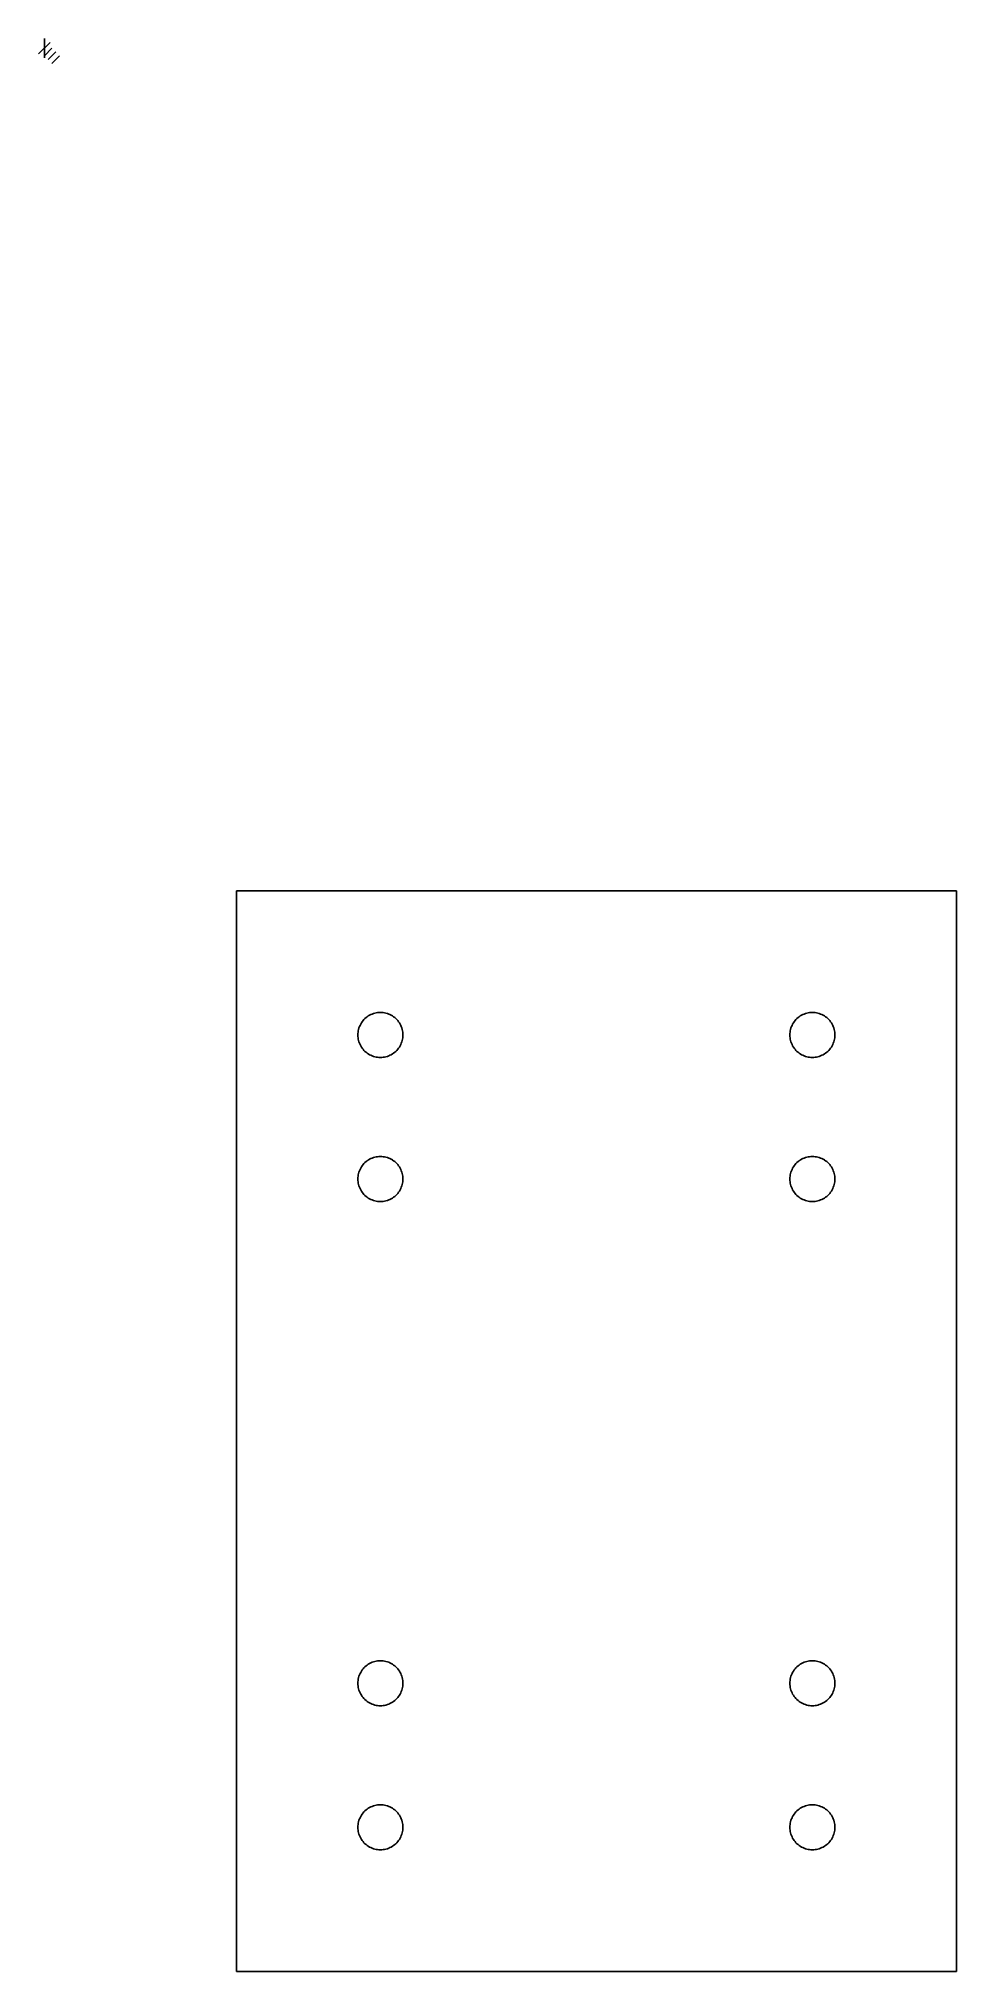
# Model space of a CAD drawing. Extents: x -1 to 135, y 32 to 318.
import ezdxf

# ---------------------------------------------------------------- set-up
doc = ezdxf.new("R2010")
doc.units = 0

msp = doc.modelspace()

# ---------------------------------------------------------------- linework, layer by layer
for p, q in [((28.4521, 32.0089), (28.4521, 192.009)), ((28.4521, 192.009), (135.119, 192.009)), ((135.119, 32.0089), (135.119, 192.009)), ((46.6862, 171.903), (46.615266, 171.705975)), ((46.7694, 172.095), (46.686235, 171.902818)), ((46.8644, 172.281), (46.769334, 172.094417)), ((46.971, 172.462), (46.864402, 172.281756)), ((47.0887, 172.635), (46.970999, 172.461806)), ((47.2171, 172.8), (47.088754, 172.634539)), ((47.3556, 172.957), (47.217116, 172.799921)), ((47.5036, 173.105), (47.355529, 172.956929)), ((47.6607, 173.244), (47.503624, 173.105519)), ((47.8262, 173.372), (47.660736, 173.243654)), ((47.9994, 173.49), (47.826206, 173.372296)), ((48.1796, 173.596), (47.999356, 173.489405)), ((48.3662, 173.692), (48.17962, 173.596931)), ((48.5584, 173.775), (48.366218, 173.691835)), ((48.7554, 173.846), (48.558372, 173.775066)), ((48.9565, 173.904), (48.755411, 173.84558)), ((49.1609, 173.95), (48.956537, 173.904319)), ((49.3677, 173.983), (49.160874, 173.950243)), ((49.5762, 174.002), (49.367725, 173.982301)), ((49.7855, 174.009), (49.576199, 174.002424)), ((49.9948, 174.002), (49.785499, 174.008576)), ((50.2032, 173.983), (49.994723, 174.002699)), ((50.4101, 173.95), (50.203274, 173.982757)), ((50.6144, 173.904), (50.41004, 173.94968)), ((50.8155, 173.846), (50.614408, 173.90442)), ((51.0125, 173.775), (50.815475, 173.845934)), ((51.2047, 173.692), (51.012518, 173.775165)), ((51.3913, 173.596), (51.204717, 173.691069)), ((51.5715, 173.49), (51.391256, 173.596595)), ((51.7447, 173.372), (51.571506, 173.489704)), ((51.9102, 173.244), (51.744739, 173.372346)), ((52.0673, 173.105), (51.910224, 173.243481)), ((52.2154, 172.957), (52.067327, 173.105071)), ((52.3538, 172.8), (52.215319, 172.957079)), ((52.4822, 172.635), (52.353854, 172.800461)), ((52.5999, 172.462), (52.482196, 172.635194)), ((52.7065, 172.281), (52.599905, 172.461244)), ((52.8015, 172.095), (52.706431, 172.281583)), ((52.8847, 171.903), (52.801538, 172.095182)), ((52.9556, 171.706), (52.884666, 171.903025)), ((110.686, 171.903), (110.615069, 171.705975)), ((110.769, 172.095), (110.685835, 171.902818)), ((110.864, 172.281), (110.768931, 172.094417)), ((110.971, 172.462), (110.864405, 172.281756)), ((111.089, 172.635), (110.971296, 172.461806)), ((111.217, 172.8), (111.088654, 172.634539)), ((111.356, 172.957), (111.217519, 172.799921)), ((111.504, 173.105), (111.355929, 172.956929)), ((111.661, 173.244), (111.503921, 173.105519)), ((111.826, 173.372), (111.660539, 173.243654)), ((111.999, 173.49), (111.825806, 173.372296)), ((112.18, 173.596), (111.999756, 173.489405)), ((112.366, 173.692), (112.179417, 173.596931)), ((112.558, 173.775), (112.365818, 173.691835)), ((112.755, 173.846), (112.557975, 173.775066)), ((112.956, 173.904), (112.754911, 173.84558)), ((113.161, 173.95), (112.956637, 173.904319)), ((113.368, 173.983), (113.161174, 173.950243)), ((113.576, 174.002), (113.367523, 173.982301)), ((113.785, 174.009), (113.575699, 174.002424)), ((113.995, 174.002), (113.785699, 174.008576)), ((114.203, 173.983), (113.994525, 174.002699)), ((114.41, 173.95), (114.203174, 173.982757)), ((114.614, 173.904), (114.409637, 173.94968)), ((114.815, 173.846), (114.613911, 173.90442)), ((115.012, 173.775), (114.814975, 173.845934)), ((115.205, 173.692), (115.012815, 173.775165)), ((115.391, 173.596), (115.20442, 173.691069)), ((115.571, 173.49), (115.390756, 173.596595)), ((115.745, 173.372), (115.571806, 173.489704)), ((115.91, 173.244), (115.744536, 173.372346)), ((116.067, 173.105), (115.909924, 173.243481)), ((116.215, 172.957), (116.066929, 173.105071)), ((116.354, 172.8), (116.215516, 172.957079)), ((116.482, 172.635), (116.353654, 172.800461)), ((116.6, 172.462), (116.482299, 172.635194)), ((116.706, 172.281), (116.599402, 172.461244)), ((116.801, 172.095), (116.705934, 172.281583)), ((116.885, 171.903), (116.801835, 172.095182)), ((116.956, 171.706), (116.885066, 171.903025)), ((46.4521, 170.675), (46.458676, 170.465699)), ((46.4587, 170.885), (46.452124, 170.675699)), ((46.4587, 170.466), (46.478399, 170.257525)), ((46.4784, 171.093), (46.458701, 170.884523)), ((46.4784, 170.258), (46.511158, 170.051174)), ((46.5112, 171.3), (46.478442, 171.093174)), ((46.5112, 170.051), (46.556881, 169.846637)), ((46.5569, 171.504), (46.511219, 171.299637)), ((46.6153, 171.706), (46.556877, 171.504911)), ((46.5569, 169.847), (46.615323, 169.645911)), ((46.6153, 169.645), (46.686234, 169.447975)), ((46.6862, 169.448), (46.769365, 169.255815)), ((46.7694, 169.256), (46.864466, 169.06942)), ((46.8644, 169.07), (46.970998, 168.889756)), ((46.971, 168.889), (47.088701, 168.715806)), ((52.4822, 168.716), (52.599904, 168.889194)), ((52.5999, 168.889), (52.706495, 169.069244)), ((52.7065, 169.07), (52.801569, 169.25658)), ((52.8015, 169.256), (52.884662, 169.448185)), ((52.8847, 169.448), (52.955634, 169.645025)), ((52.9556, 169.645), (53.014023, 169.846089)), ((53.0141, 171.504), (52.955677, 171.705089)), ((53.0597, 171.3), (53.014019, 171.504363)), ((53.0141, 169.847), (53.059781, 170.051363)), ((53.0597, 170.051), (53.092458, 170.257826)), ((53.0925, 171.093), (53.059742, 171.299826)), ((53.0925, 170.258), (53.112199, 170.466475)), ((53.1122, 170.885), (53.092501, 171.093477)), ((53.1122, 170.466), (53.118776, 170.675301)), ((53.1188, 170.675), (53.112224, 170.884301)), ((110.452, 170.675), (110.458576, 170.465699)), ((110.459, 170.885), (110.452424, 170.675699)), ((110.478, 171.093), (110.458301, 170.884523)), ((110.459, 170.466), (110.478699, 170.257525)), ((110.478, 170.258), (110.510757, 170.051174)), ((110.511, 171.3), (110.478242, 171.093174)), ((110.511, 170.051), (110.55668, 169.846637)), ((110.557, 171.504), (110.511319, 171.299637)), ((110.615, 171.706), (110.556577, 171.504911)), ((110.557, 169.847), (110.615423, 169.645911)), ((110.615, 169.645), (110.685931, 169.447975)), ((110.686, 169.448), (110.769165, 169.255815)), ((110.769, 169.256), (110.864069, 169.06942)), ((110.864, 169.07), (110.970595, 168.889756)), ((110.971, 168.889), (111.088704, 168.715806)), ((116.482, 168.716), (116.599701, 168.889194)), ((116.6, 168.889), (116.706598, 169.069244)), ((116.706, 169.07), (116.801067, 169.25658)), ((116.801, 169.256), (116.884165, 169.448185)), ((116.885, 169.448), (116.955934, 169.645025)), ((117.014, 171.504), (116.95558, 171.705089)), ((116.956, 169.645), (117.01442, 169.846089)), ((117.014, 169.847), (117.05968, 170.051363)), ((117.06, 171.3), (117.014319, 171.504363)), ((117.092, 171.093), (117.05924, 171.299826)), ((117.06, 170.051), (117.09276, 170.257826)), ((117.092, 170.258), (117.111699, 170.466475)), ((117.112, 170.885), (117.092301, 171.093477)), ((117.112, 170.466), (117.118576, 170.675301)), ((117.119, 170.675), (117.112424, 170.884301)), ((47.0887, 168.716), (47.217046, 168.550536)), ((47.2171, 168.551), (47.355584, 168.393924)), ((47.3556, 168.394), (47.503671, 168.245929)), ((47.5036, 168.246), (47.660676, 168.107516)), ((47.6607, 168.107), (47.826164, 167.978657)), ((47.8262, 167.979), (47.999394, 167.861296)), ((47.9994, 167.861), (48.179644, 167.754405)), ((48.1796, 167.754), (48.36618, 167.658931)), ((48.3662, 167.659), (48.558382, 167.575835)), ((48.5584, 167.576), (48.755428, 167.505066)), ((48.7554, 167.505), (48.956489, 167.44658)), ((48.9565, 167.447), (49.160863, 167.401319)), ((49.1609, 167.401), (49.367726, 167.36824)), ((49.3677, 167.368), (49.576175, 167.348301)), ((49.5762, 167.349), (49.785501, 167.342424)), ((49.7855, 167.342), (49.994801, 167.348576)), ((49.9948, 167.349), (50.203277, 167.368699)), ((50.2032, 167.368), (50.410026, 167.40076)), ((50.4101, 167.401), (50.61446, 167.446681)), ((50.6144, 167.447), (50.815492, 167.50542)), ((50.8155, 167.505), (51.012525, 167.575934)), ((51.0125, 167.576), (51.204682, 167.659165)), ((51.2047, 167.659), (51.391283, 167.754069)), ((51.3913, 167.754), (51.571544, 167.860595)), ((51.5715, 167.861), (51.744694, 167.978704)), ((51.7447, 167.979), (51.910161, 168.107343)), ((51.9102, 168.107), (52.067276, 168.245484)), ((52.0673, 168.246), (52.215373, 168.394071)), ((52.2154, 168.394), (52.353881, 168.551076)), ((52.3538, 168.551), (52.482146, 168.716464)), ((111.089, 168.716), (111.217346, 168.550536)), ((111.217, 168.551), (111.355481, 168.393924)), ((111.356, 168.394), (111.504071, 168.245929)), ((111.504, 168.246), (111.661079, 168.107516)), ((111.661, 168.107), (111.826461, 167.978657)), ((111.826, 167.979), (111.999194, 167.861296)), ((111.999, 167.861), (112.179244, 167.754405)), ((112.18, 167.754), (112.366583, 167.658931)), ((112.366, 167.659), (112.558182, 167.575835)), ((112.558, 167.576), (112.755025, 167.505066)), ((112.755, 167.505), (112.956089, 167.44658)), ((112.956, 167.447), (113.160363, 167.401319)), ((113.161, 167.401), (113.367826, 167.36824)), ((113.368, 167.368), (113.576477, 167.348301)), ((113.576, 167.349), (113.785301, 167.342424)), ((113.785, 167.342), (113.994301, 167.348576)), ((113.995, 167.349), (114.203475, 167.368699)), ((114.203, 167.368), (114.409826, 167.40076)), ((114.41, 167.401), (114.614363, 167.446681)), ((114.614, 167.447), (114.815089, 167.50542)), ((114.815, 167.505), (115.012025, 167.575934)), ((115.012, 167.576), (115.204185, 167.659165)), ((115.205, 167.659), (115.39158, 167.754069)), ((115.391, 167.754), (115.571244, 167.860595)), ((115.571, 167.861), (115.744194, 167.978704)), ((115.745, 167.979), (115.910464, 168.107343)), ((115.91, 168.107), (116.067076, 168.245484)), ((116.067, 168.246), (116.215071, 168.394071)), ((116.215, 168.394), (116.353484, 168.551076)), ((116.354, 168.551), (116.482346, 168.716464)), ((47.5036, 151.772), (47.355529, 151.623927)), ((47.6607, 151.911), (47.503624, 151.772519)), ((47.8262, 152.039), (47.660736, 151.910654)), ((47.9994, 152.157), (47.826206, 152.039296)), ((48.1796, 152.263), (47.999356, 152.156405)), ((48.3662, 152.358), (48.17962, 152.262931)), ((48.5584, 152.441), (48.366218, 152.357838)), ((48.7554, 152.512), (48.558372, 152.441066)), ((48.9565, 152.571), (48.755411, 152.512577)), ((49.1609, 152.616), (48.956537, 152.57032)), ((49.3677, 152.649), (49.160874, 152.616242)), ((49.5762, 152.669), (49.367725, 152.649301)), ((49.7855, 152.675), (49.576199, 152.668424)), ((49.9948, 152.669), (49.785499, 152.675576)), ((50.2032, 152.649), (49.994723, 152.668699)), ((50.4101, 152.616), (50.203274, 152.648758)), ((50.6144, 152.571), (50.41004, 152.616681)), ((50.8155, 152.512), (50.614408, 152.570423)), ((51.0125, 152.441), (50.815475, 152.511934)), ((51.2047, 152.358), (51.012518, 152.441162)), ((51.3913, 152.263), (51.204717, 152.358069)), ((51.5715, 152.157), (51.391256, 152.263595)), ((51.7447, 152.039), (51.571506, 152.156704)), ((51.9102, 151.911), (51.744739, 152.039346)), ((52.0673, 151.772), (51.910224, 151.910481)), ((52.2154, 151.624), (52.067327, 151.772073)), ((111.504, 151.772), (111.355929, 151.623927)), ((111.661, 151.911), (111.503921, 151.772519)), ((111.826, 152.039), (111.660539, 151.910654)), ((111.999, 152.157), (111.825806, 152.039296)), ((112.18, 152.263), (111.999756, 152.156405)), ((112.366, 152.358), (112.179417, 152.262931)), ((112.558, 152.441), (112.365818, 152.357838)), ((112.755, 152.512), (112.557975, 152.441066)), ((112.956, 152.571), (112.754911, 152.512577)), ((113.161, 152.616), (112.956637, 152.57032)), ((113.368, 152.649), (113.161174, 152.616242)), ((113.576, 152.669), (113.367523, 152.649301)), ((113.785, 152.675), (113.575699, 152.668424)), ((113.995, 152.669), (113.785699, 152.675576)), ((114.203, 152.649), (113.994525, 152.668699)), ((114.41, 152.616), (114.203174, 152.648758)), ((114.614, 152.571), (114.409637, 152.616681)), ((114.815, 152.512), (114.613911, 152.570423)), ((115.012, 152.441), (114.814975, 152.511934)), ((115.205, 152.358), (115.012815, 152.441162)), ((115.391, 152.263), (115.20442, 152.358069)), ((115.571, 152.157), (115.390756, 152.263595)), ((115.745, 152.039), (115.571806, 152.156704)), ((115.91, 151.911), (115.744536, 152.039346)), ((116.067, 151.772), (115.91, 151.911)), ((116.215, 151.624), (116.066929, 151.772073)), ((46.4521, 149.342), (46.458676, 149.132699)), ((46.4587, 149.551), (46.452124, 149.341699)), ((46.4587, 149.133), (46.478399, 148.924525)), ((46.4784, 149.76), (46.458701, 149.551523)), ((46.4784, 148.924), (46.511158, 148.717174)), ((46.5112, 149.967), (46.478442, 149.760174)), ((46.5569, 150.171), (46.511219, 149.966637)), ((46.6153, 150.372), (46.556877, 150.170911)), ((46.6862, 150.569), (46.615266, 150.371975)), ((46.7694, 150.761), (46.686235, 150.568818)), ((46.8644, 150.948), (46.769334, 150.761417)), ((46.971, 151.128), (46.864402, 150.947756)), ((47.0887, 151.301), (46.970999, 151.127806)), ((47.2171, 151.467), (47.088754, 151.301539)), ((47.3556, 151.624), (47.217116, 151.466924)), ((52.3538, 151.467), (52.215319, 151.624076)), ((52.4822, 151.301), (52.353854, 151.466461)), ((52.5999, 151.128), (52.482196, 151.301194)), ((52.7065, 150.948), (52.599905, 151.128244)), ((52.8015, 150.761), (52.706431, 150.947583)), ((52.8847, 150.569), (52.801538, 150.761182)), ((52.9556, 150.372), (52.884666, 150.569025)), ((53.0141, 150.171), (52.955677, 150.372089)), ((53.0597, 149.967), (53.014019, 150.171363)), ((53.0597, 148.718), (53.092458, 148.924826)), ((53.0925, 149.76), (53.059742, 149.966826)), ((53.0925, 148.924), (53.112199, 149.132475)), ((53.1122, 149.551), (53.092501, 149.759477)), ((53.1122, 149.133), (53.118776, 149.342301)), ((53.1188, 149.342), (53.112224, 149.551301)), ((110.452, 149.342), (110.458576, 149.132699)), ((110.459, 149.551), (110.452424, 149.341699)), ((110.478, 149.76), (110.458301, 149.551523)), ((110.459, 149.133), (110.478699, 148.924525)), ((110.478, 148.924), (110.510757, 148.717174)), ((110.511, 149.967), (110.478242, 149.760174)), ((110.557, 150.171), (110.511319, 149.966637)), ((110.615, 150.372), (110.556577, 150.170911)), ((110.686, 150.569), (110.615069, 150.371975)), ((110.769, 150.761), (110.685835, 150.568818)), ((110.864, 150.948), (110.768931, 150.761417)), ((110.971, 151.128), (110.864405, 150.947756)), ((111.089, 151.301), (110.971296, 151.127806)), ((111.217, 151.467), (111.088654, 151.301539)), ((111.356, 151.624), (111.217519, 151.466924)), ((116.354, 151.467), (116.215516, 151.624076)), ((116.482, 151.301), (116.353654, 151.466461)), ((116.6, 151.128), (116.482299, 151.301194)), ((116.706, 150.948), (116.599402, 151.128244)), ((116.801, 150.761), (116.705934, 150.947583)), ((116.885, 150.569), (116.801835, 150.761182)), ((116.956, 150.372), (116.885066, 150.569025)), ((117.014, 150.171), (116.95558, 150.372089)), ((117.06, 149.967), (117.014319, 150.171363)), ((117.092, 149.76), (117.05924, 149.966826)), ((117.06, 148.718), (117.09276, 148.924826)), ((117.092, 148.924), (117.111699, 149.132475)), ((117.112, 149.551), (117.092301, 149.759477)), ((117.112, 149.133), (117.118576, 149.342301)), ((117.119, 149.342), (117.112424, 149.551301)), ((46.5112, 148.718), (46.556881, 148.513637)), ((46.5569, 148.513), (46.615323, 148.311911)), ((46.6153, 148.312), (46.686234, 148.114975)), ((46.6862, 148.115), (46.769365, 147.922815)), ((46.7694, 147.923), (46.864466, 147.73642)), ((46.8644, 147.736), (46.970998, 147.555756)), ((46.971, 147.556), (47.088701, 147.382806)), ((47.0887, 147.383), (47.217046, 147.217536)), ((47.2171, 147.217), (47.355584, 147.059924)), ((47.3556, 147.06), (47.503671, 146.911929)), ((47.5036, 146.912), (47.660676, 146.773516)), ((47.6607, 146.774), (47.826164, 146.645654)), ((47.8262, 146.645), (47.999394, 146.527299)), ((47.9994, 146.528), (48.179644, 146.421402)), ((48.1796, 146.421), (48.36618, 146.325933)), ((48.3662, 146.326), (48.558382, 146.242835)), ((48.5584, 146.243), (48.755428, 146.172066)), ((48.7554, 146.172), (48.956489, 146.113577)), ((48.9565, 146.114), (49.160863, 146.068322)), ((49.1609, 146.068), (49.367726, 146.03524)), ((49.3677, 146.035), (49.576175, 146.015301)), ((49.5762, 146.015), (49.785501, 146.008424)), ((49.7855, 146.009), (49.994801, 146.015576)), ((49.9948, 146.015), (50.203277, 146.034699)), ((50.2032, 146.035), (50.410026, 146.06776)), ((50.4101, 146.068), (50.61446, 146.113678)), ((50.6144, 146.114), (50.815492, 146.172423)), ((50.8155, 146.172), (51.012525, 146.242934)), ((51.0125, 146.243), (51.204682, 146.326165)), ((51.2047, 146.326), (51.391283, 146.421066)), ((51.3913, 146.421), (51.571544, 146.527598)), ((51.5715, 146.528), (51.744694, 146.645701)), ((51.7447, 146.645), (51.910161, 146.773346)), ((51.9102, 146.774), (52.067276, 146.912484)), ((52.0673, 146.912), (52.215373, 147.060071)), ((52.2154, 147.06), (52.353881, 147.217076)), ((52.3538, 147.217), (52.482146, 147.382464)), ((52.4822, 147.383), (52.599904, 147.556194)), ((52.5999, 147.556), (52.706495, 147.736244)), ((52.7065, 147.736), (52.801569, 147.92258)), ((52.8015, 147.923), (52.884662, 148.115185)), ((52.8847, 148.115), (52.955634, 148.312025)), ((52.9556, 148.312), (53.014023, 148.513089)), ((53.0141, 148.513), (53.059781, 148.717363)), ((110.511, 148.718), (110.55668, 148.513637)), ((110.557, 148.513), (110.615423, 148.311911)), ((110.615, 148.312), (110.685931, 148.114975)), ((110.686, 148.115), (110.769165, 147.922815)), ((110.769, 147.923), (110.864069, 147.73642)), ((110.864, 147.736), (110.970595, 147.555756)), ((110.971, 147.556), (111.088704, 147.382806)), ((111.089, 147.383), (111.217346, 147.217536)), ((111.217, 147.217), (111.355481, 147.059924)), ((111.356, 147.06), (111.504071, 146.911929)), ((111.504, 146.912), (111.661079, 146.773516)), ((111.661, 146.774), (111.826461, 146.645654)), ((111.826, 146.645), (111.999194, 146.527299)), ((111.999, 146.528), (112.179244, 146.421402)), ((112.18, 146.421), (112.366583, 146.325933)), ((112.366, 146.326), (112.558182, 146.242835)), ((112.558, 146.243), (112.755025, 146.172066)), ((112.755, 146.172), (112.956089, 146.113577)), ((112.956, 146.114), (113.160363, 146.068322)), ((113.161, 146.068), (113.367826, 146.03524)), ((113.368, 146.035), (113.576477, 146.015301)), ((113.576, 146.015), (113.785301, 146.008424)), ((113.785, 146.009), (113.994301, 146.015576)), ((113.995, 146.015), (114.203475, 146.034699)), ((114.203, 146.035), (114.409826, 146.06776)), ((114.41, 146.068), (114.614363, 146.113678)), ((114.614, 146.114), (114.815089, 146.172423)), ((114.815, 146.172), (115.012025, 146.242934)), ((115.012, 146.243), (115.204185, 146.326165)), ((115.205, 146.326), (115.39158, 146.421066)), ((115.391, 146.421), (115.571244, 146.527598)), ((115.571, 146.528), (115.744194, 146.645701)), ((115.745, 146.645), (115.910464, 146.773346)), ((115.91, 146.774), (116.067076, 146.912484)), ((116.067, 146.912), (116.215071, 147.060071)), ((116.215, 147.06), (116.353484, 147.217076)), ((116.354, 147.217), (116.482346, 147.382464)), ((116.482, 147.383), (116.599701, 147.556194)), ((116.6, 147.556), (116.706598, 147.736244)), ((116.706, 147.736), (116.801067, 147.92258)), ((116.801, 147.923), (116.884165, 148.115185)), ((116.885, 148.115), (116.955934, 148.312025)), ((116.956, 148.312), (117.01442, 148.513089)), ((117.014, 148.513), (117.05968, 148.717363)), ((47.8262, 77.3723), (47.660736, 77.243954)), ((47.9994, 77.49), (47.826206, 77.372296)), ((48.1796, 77.5966), (47.999356, 77.490005)), ((48.3662, 77.6916), (48.17962, 77.596531)), ((48.5584, 77.7748), (48.366218, 77.691635)), ((48.7554, 77.8457), (48.558372, 77.774769)), ((48.9565, 77.9042), (48.755411, 77.845777)), ((49.1609, 77.9498), (48.956537, 77.904119)), ((49.3677, 77.9826), (49.160874, 77.949843)), ((49.5762, 78.0023), (49.367725, 77.982601)), ((49.7855, 78.0089), (49.576199, 78.002324)), ((49.9948, 78.0023), (49.785499, 78.008876)), ((50.2032, 77.9826), (49.994723, 78.002299)), ((50.4101, 77.9498), (50.203274, 77.982557)), ((50.6144, 77.9042), (50.41004, 77.949881)), ((50.8155, 77.8457), (50.614408, 77.904123)), ((51.0125, 77.7748), (50.815475, 77.845731)), ((51.2047, 77.6916), (51.012518, 77.774765)), ((51.3913, 77.5966), (51.204717, 77.691669)), ((51.5715, 77.49), (51.391256, 77.596595)), ((51.7447, 77.3723), (51.571506, 77.490004)), ((51.9102, 77.2439), (51.744739, 77.372246)), ((111.826, 77.3723), (111.660539, 77.243954)), ((111.999, 77.49), (111.825806, 77.372296)), ((112.18, 77.5966), (111.999756, 77.490005)), ((112.366, 77.6916), (112.179417, 77.596531)), ((112.558, 77.7748), (112.365818, 77.691635)), ((112.755, 77.8457), (112.557975, 77.774769)), ((112.956, 77.9042), (112.754911, 77.845777)), ((113.161, 77.9498), (112.956637, 77.904119)), ((113.368, 77.9826), (113.161174, 77.949843)), ((113.576, 78.0023), (113.367523, 77.982601)), ((113.785, 78.0089), (113.575699, 78.002324)), ((113.995, 78.0023), (113.785699, 78.008876)), ((114.203, 77.9826), (113.994525, 78.002299)), ((114.41, 77.9498), (114.203174, 77.982557)), ((114.614, 77.9042), (114.409637, 77.949881)), ((114.815, 77.8457), (114.613911, 77.904123)), ((115.012, 77.7748), (114.814975, 77.845731)), ((115.205, 77.6916), (115.012815, 77.774765)), ((115.391, 77.5966), (115.20442, 77.691669)), ((115.571, 77.49), (115.390756, 77.596595)), ((115.745, 77.3723), (115.571806, 77.490004)), ((115.91, 77.2439), (115.744536, 77.372246)), ((46.4521, 74.6755), (46.458676, 74.466199)), ((46.4587, 74.8848), (46.452124, 74.675499)), ((46.4587, 74.4662), (46.478399, 74.257725)), ((46.4784, 75.0933), (46.458701, 74.884823)), ((46.5112, 75.3001), (46.478442, 75.093274)), ((46.5569, 75.5045), (46.511219, 75.300137)), ((46.6153, 75.7056), (46.556877, 75.504511)), ((46.6862, 75.9026), (46.615266, 75.705575)), ((46.7694, 76.0948), (46.686235, 75.902618)), ((46.8644, 76.2814), (46.769334, 76.094817)), ((46.971, 76.4616), (46.864402, 76.281356)), ((47.0887, 76.6348), (46.970999, 76.461606)), ((47.2171, 76.8003), (47.088754, 76.634839)), ((47.3556, 76.9574), (47.217116, 76.800321)), ((47.5036, 77.1054), (47.355529, 76.957329)), ((47.6607, 77.2439), (47.503624, 77.105419)), ((52.0673, 77.1054), (51.910224, 77.243881)), ((52.2154, 76.9574), (52.067327, 77.105471)), ((52.3538, 76.8003), (52.215319, 76.957379)), ((52.4822, 76.6348), (52.353854, 76.800261)), ((52.5999, 76.4616), (52.482196, 76.634794)), ((52.7065, 76.2814), (52.599905, 76.461644)), ((52.8015, 76.0948), (52.706431, 76.281383)), ((52.8847, 75.9026), (52.801538, 76.094782)), ((52.9556, 75.7056), (52.884666, 75.902625)), ((53.0141, 75.5045), (52.955677, 75.705589)), ((53.0597, 75.3001), (53.014019, 75.504463)), ((53.0925, 75.0933), (53.059742, 75.300126)), ((53.0925, 74.2578), (53.112199, 74.466275)), ((53.1122, 74.8848), (53.092501, 75.093277)), ((53.1122, 74.4662), (53.118776, 74.675501)), ((53.1188, 74.6755), (53.112224, 74.884801)), ((110.452, 74.6755), (110.458576, 74.466199)), ((110.459, 74.8848), (110.452424, 74.675499)), ((110.478, 75.0933), (110.458301, 74.884823)), ((110.459, 74.4662), (110.478699, 74.257725)), ((110.511, 75.3001), (110.478242, 75.093274)), ((110.557, 75.5045), (110.511319, 75.300137)), ((110.615, 75.7056), (110.556577, 75.504511)), ((110.686, 75.9026), (110.615069, 75.705575)), ((110.769, 76.0948), (110.685835, 75.902618)), ((110.864, 76.2814), (110.768931, 76.094817)), ((110.971, 76.4616), (110.864405, 76.281356)), ((111.089, 76.6348), (110.971296, 76.461606)), ((111.217, 76.8003), (111.088654, 76.634839)), ((111.356, 76.9574), (111.217519, 76.800321)), ((111.504, 77.1054), (111.355929, 76.957329)), ((111.661, 77.2439), (111.503921, 77.105419)), ((116.067, 77.1054), (115.909924, 77.243881)), ((116.215, 76.9574), (116.066929, 77.105471)), ((116.354, 76.8003), (116.215516, 76.957379)), ((116.482, 76.6348), (116.353654, 76.800261)), ((116.6, 76.4616), (116.482299, 76.634794)), ((116.706, 76.2814), (116.599402, 76.461644)), ((116.801, 76.0948), (116.705934, 76.281383)), ((116.885, 75.9026), (116.801835, 76.094782)), ((116.956, 75.7056), (116.885066, 75.902625)), ((117.014, 75.5045), (116.95558, 75.705589)), ((117.06, 75.3001), (117.014319, 75.504463)), ((117.092, 75.0933), (117.05924, 75.300126)), ((117.092, 74.2578), (117.111699, 74.466275)), ((117.112, 74.8848), (117.092301, 75.093277)), ((117.112, 74.4662), (117.118576, 74.675501)), ((117.119, 74.6755), (117.112424, 74.884801)), ((46.4784, 74.2578), (46.511158, 74.050974)), ((46.5112, 74.0509), (46.556881, 73.846537)), ((46.5569, 73.8466), (46.615323, 73.645511)), ((46.6153, 73.6455), (46.686234, 73.448475)), ((46.6862, 73.4485), (46.769365, 73.256315)), ((46.7694, 73.2563), (46.864466, 73.06972)), ((46.8644, 73.0697), (46.970998, 72.889456)), ((46.971, 72.8895), (47.088701, 72.716306)), ((47.0887, 72.7163), (47.217046, 72.550836)), ((47.2171, 72.5508), (47.355584, 72.393724)), ((47.3556, 72.3937), (47.503671, 72.245629)), ((47.5036, 72.2457), (47.660676, 72.107216)), ((47.6607, 72.1072), (47.826164, 71.978854)), ((47.8262, 71.9788), (47.999394, 71.861099)), ((47.9994, 71.8611), (48.179644, 71.754502)), ((48.1796, 71.7545), (48.36618, 71.659433)), ((48.3662, 71.6595), (48.558382, 71.576335)), ((48.5584, 71.5763), (48.755428, 71.505366)), ((50.8155, 71.5054), (51.012525, 71.576334)), ((51.0125, 71.5763), (51.204682, 71.659465)), ((51.2047, 71.6595), (51.391283, 71.754566)), ((51.3913, 71.7545), (51.571544, 71.861098)), ((51.5715, 71.8611), (51.744694, 71.978801)), ((51.7447, 71.9788), (51.910161, 72.107146)), ((51.9102, 72.1072), (52.067276, 72.245684)), ((52.0673, 72.2457), (52.215373, 72.393771)), ((52.2154, 72.3937), (52.353881, 72.550776)), ((52.3538, 72.5508), (52.482146, 72.716264)), ((52.4822, 72.7163), (52.599904, 72.889494)), ((52.5999, 72.8895), (52.706495, 73.069744)), ((52.7065, 73.0697), (52.801569, 73.25628)), ((52.8015, 73.2563), (52.884662, 73.448485)), ((52.8847, 73.4485), (52.955634, 73.645525)), ((52.9556, 73.6455), (53.014023, 73.846589)), ((53.0141, 73.8466), (53.059781, 74.050963)), ((53.0597, 74.0509), (53.092458, 74.257726)), ((110.478, 74.2578), (110.510757, 74.050974)), ((110.511, 74.0509), (110.55668, 73.846537)), ((110.557, 73.8466), (110.615423, 73.645511)), ((110.615, 73.6455), (110.685931, 73.448475)), ((110.686, 73.4485), (110.769165, 73.256315)), ((110.769, 73.2563), (110.864069, 73.06972)), ((110.864, 73.0697), (110.970595, 72.889456)), ((110.971, 72.8895), (111.088704, 72.716306)), ((111.089, 72.7163), (111.217346, 72.550836)), ((111.217, 72.5508), (111.355481, 72.393724)), ((111.356, 72.3937), (111.504071, 72.245629)), ((111.504, 72.2457), (111.661079, 72.107216)), ((111.661, 72.1072), (111.826461, 71.978854)), ((111.826, 71.9788), (111.999194, 71.861099)), ((111.999, 71.8611), (112.179244, 71.754502)), ((112.18, 71.7545), (112.366583, 71.659433)), ((112.366, 71.6595), (112.558182, 71.576335)), ((112.558, 71.5763), (112.755025, 71.505366)), ((114.815, 71.5054), (115.012025, 71.576334)), ((115.012, 71.5763), (115.204185, 71.659465)), ((115.205, 71.6595), (115.39158, 71.754566)), ((115.391, 71.7545), (115.571244, 71.861098)), ((115.571, 71.8611), (115.744194, 71.978801)), ((115.745, 71.9788), (115.910464, 72.107146)), ((115.91, 72.1072), (116.067076, 72.245684)), ((116.067, 72.2457), (116.215071, 72.393771)), ((116.215, 72.3937), (116.353484, 72.550776)), ((116.354, 72.5508), (116.482346, 72.716264)), ((116.482, 72.7163), (116.599701, 72.889494)), ((116.6, 72.8895), (116.706598, 73.069744)), ((116.706, 73.0697), (116.801067, 73.25628)), ((116.801, 73.2563), (116.884165, 73.448485)), ((116.885, 73.4485), (116.955934, 73.645525)), ((116.956, 73.6455), (117.01442, 73.846589)), ((117.014, 73.8466), (117.05968, 74.050963)), ((117.06, 74.0509), (117.09276, 74.257726)), ((48.7554, 71.5054), (48.956489, 71.44698)), ((48.9565, 71.4469), (49.160863, 71.401219)), ((49.1609, 71.4013), (49.367726, 71.36854)), ((49.3677, 71.3685), (49.576175, 71.348801)), ((49.5762, 71.3488), (49.785501, 71.342224)), ((49.7855, 71.3422), (49.994801, 71.348776)), ((49.9948, 71.3488), (50.203277, 71.368499)), ((50.2032, 71.3685), (50.410026, 71.40126)), ((50.4101, 71.4013), (50.61446, 71.446981)), ((50.6144, 71.4469), (50.815492, 71.50532)), ((112.755, 71.5054), (112.956089, 71.44698)), ((112.956, 71.4469), (113.160363, 71.401219)), ((113.161, 71.4013), (113.367826, 71.36854)), ((113.368, 71.3685), (113.576477, 71.348801)), ((113.576, 71.3488), (113.785301, 71.342224)), ((113.785, 71.3422), (113.994301, 71.348776)), ((113.995, 71.3488), (114.203475, 71.368499)), ((114.203, 71.3685), (114.409826, 71.40126)), ((114.41, 71.4013), (114.614363, 71.446981)), ((114.614, 71.4469), (114.815089, 71.50532)), ((46.6862, 54.5693), (46.615266, 54.372275)), ((46.7694, 54.7615), (46.686235, 54.569318)), ((46.8644, 54.9481), (46.769334, 54.761517)), ((46.971, 55.1283), (46.864402, 54.948056)), ((47.0887, 55.3015), (46.970999, 55.128306)), ((47.2171, 55.467), (47.088754, 55.301539)), ((47.3556, 55.624), (47.217116, 55.466924)), ((47.5036, 55.7721), (47.355529, 55.624027)), ((47.6607, 55.9106), (47.503624, 55.772119)), ((47.8262, 56.0389), (47.660736, 55.910554)), ((47.9994, 56.1567), (47.826206, 56.038996)), ((48.1796, 56.2632), (47.999356, 56.156605)), ((48.3662, 56.3583), (48.17962, 56.263231)), ((48.5584, 56.4415), (48.366218, 56.358338)), ((48.7554, 56.5124), (48.558372, 56.441466)), ((48.9565, 56.5708), (48.755411, 56.512377)), ((49.1609, 56.6165), (48.956537, 56.570819)), ((49.3677, 56.6493), (49.160874, 56.616542)), ((49.5762, 56.669), (49.367725, 56.649301)), ((49.7855, 56.6756), (49.576199, 56.669024)), ((49.9948, 56.669), (49.785499, 56.675576)), ((50.2032, 56.6493), (49.994723, 56.668999)), ((50.4101, 56.6165), (50.203274, 56.649258)), ((50.6144, 56.5708), (50.41004, 56.616481)), ((50.8155, 56.5124), (50.614408, 56.570823)), ((51.0125, 56.4415), (50.815475, 56.512434)), ((51.2047, 56.3583), (51.012518, 56.441462)), ((51.3913, 56.2632), (51.204717, 56.358269)), ((51.5715, 56.1567), (51.391256, 56.263295)), ((51.7447, 56.0389), (51.571506, 56.156604)), ((51.9102, 55.9106), (51.744739, 56.038946)), ((52.0673, 55.7721), (51.910224, 55.910581)), ((52.2154, 55.624), (52.067327, 55.772073)), ((52.3538, 55.467), (52.215319, 55.624076)), ((52.4822, 55.3015), (52.353854, 55.466961)), ((52.5999, 55.1283), (52.482196, 55.301494)), ((52.7065, 54.9481), (52.599905, 55.128344)), ((52.8015, 54.7615), (52.706431, 54.948083)), ((52.8847, 54.5693), (52.801538, 54.761482)), ((52.9556, 54.3723), (52.884666, 54.569325)), ((110.686, 54.5693), (110.615069, 54.372275)), ((110.769, 54.7615), (110.685835, 54.569318)), ((110.864, 54.9481), (110.768931, 54.761517)), ((110.971, 55.1283), (110.864405, 54.948056)), ((111.089, 55.3015), (110.971296, 55.128306)), ((111.217, 55.467), (111.088654, 55.301539)), ((111.356, 55.624), (111.217519, 55.466924)), ((111.504, 55.7721), (111.355929, 55.624027)), ((111.661, 55.9106), (111.503921, 55.772119)), ((111.826, 56.0389), (111.660539, 55.910554)), ((111.999, 56.1567), (111.825806, 56.038996)), ((112.18, 56.2632), (111.999756, 56.156605)), ((112.366, 56.3583), (112.179417, 56.263231)), ((112.558, 56.4415), (112.365818, 56.358338)), ((112.755, 56.5124), (112.557975, 56.441466)), ((112.956, 56.5708), (112.754911, 56.512377)), ((113.161, 56.6165), (112.956637, 56.570819)), ((113.368, 56.6493), (113.161174, 56.616542)), ((113.576, 56.669), (113.367523, 56.649301)), ((113.785, 56.6756), (113.575699, 56.669024)), ((113.995, 56.669), (113.785699, 56.675576)), ((114.203, 56.6493), (113.994525, 56.668999)), ((114.41, 56.6165), (114.203174, 56.649258)), ((114.614, 56.5708), (114.409637, 56.616481)), ((114.815, 56.5124), (114.613911, 56.570823)), ((115.012, 56.4415), (114.814975, 56.512434)), ((115.205, 56.3583), (115.012815, 56.441462)), ((115.391, 56.2632), (115.20442, 56.358269)), ((115.571, 56.1567), (115.390756, 56.263295)), ((115.745, 56.0389), (115.571806, 56.156604)), ((115.91, 55.9106), (115.744536, 56.038946)), ((116.067, 55.7721), (115.909924, 55.910581)), ((116.215, 55.624), (116.066929, 55.772073)), ((116.354, 55.467), (116.215516, 55.624076)), ((116.482, 55.3015), (116.353654, 55.466961)), ((116.6, 55.1283), (116.482299, 55.301494)), ((116.706, 54.9481), (116.599402, 55.128344)), ((116.801, 54.7615), (116.705934, 54.948083)), ((116.885, 54.5693), (116.801835, 54.761482)), ((116.956, 54.3723), (116.885066, 54.569325)), ((46.4521, 53.3422), (46.458676, 53.132899)), ((46.4587, 53.5515), (46.452124, 53.342199)), ((46.4587, 53.1329), (46.478399, 52.924425)), ((46.4784, 53.76), (46.458701, 53.551523)), ((46.4784, 52.9245), (46.511158, 52.717674)), ((46.5112, 53.9668), (46.478442, 53.759974)), ((46.5112, 52.7176), (46.556881, 52.513237)), ((46.5569, 54.1712), (46.511219, 53.96684)), ((46.6153, 54.3723), (46.556877, 54.171208)), ((46.5569, 52.5133), (46.615323, 52.312211)), ((46.6153, 52.3122), (46.686234, 52.115172)), ((46.6862, 52.1151), (46.769365, 51.922918)), ((46.7694, 51.923), (46.864466, 51.73642)), ((46.8644, 51.7364), (46.970998, 51.556156)), ((46.971, 51.5561), (47.088701, 51.382906)), ((52.4822, 51.3829), (52.599904, 51.556094)), ((52.5999, 51.5561), (52.706495, 51.736344)), ((52.7065, 51.7364), (52.801569, 51.92298)), ((52.8015, 51.923), (52.884662, 52.115182)), ((52.8847, 52.1151), (52.955634, 52.312128)), ((52.9556, 52.3122), (53.014023, 52.513289)), ((53.0141, 54.1712), (52.955677, 54.372292)), ((53.0597, 53.9668), (53.014019, 54.17116)), ((53.0141, 52.5133), (53.059781, 52.717663)), ((53.0597, 52.7176), (53.092458, 52.924426)), ((53.0925, 53.76), (53.059742, 53.966826)), ((53.0925, 52.9245), (53.112199, 53.132975)), ((53.1122, 53.5515), (53.092501, 53.759977)), ((53.1122, 53.1329), (53.118776, 53.342201)), ((53.1188, 53.3422), (53.112224, 53.551501)), ((110.452, 53.3422), (110.458576, 53.132899)), ((110.459, 53.5515), (110.452424, 53.342199)), ((110.478, 53.76), (110.458301, 53.551523)), ((110.459, 53.1329), (110.478699, 52.924425)), ((110.478, 52.9245), (110.510757, 52.717674)), ((110.511, 53.9668), (110.478242, 53.759974)), ((110.511, 52.7176), (110.55668, 52.513237)), ((110.557, 54.1712), (110.511319, 53.96684)), ((110.615, 54.3723), (110.556577, 54.171208)), ((110.557, 52.5133), (110.615423, 52.312211)), ((110.615, 52.3122), (110.685931, 52.115172)), ((110.686, 52.1151), (110.769165, 51.922918)), ((110.769, 51.923), (110.864069, 51.73642)), ((110.864, 51.7364), (110.970595, 51.556156)), ((110.971, 51.5561), (111.088704, 51.382906)), ((116.482, 51.3829), (116.599701, 51.556094)), ((116.6, 51.5561), (116.706598, 51.736344)), ((116.706, 51.7364), (116.801067, 51.92298)), ((116.801, 51.923), (116.884165, 52.115182)), ((116.885, 52.1151), (116.955934, 52.312128)), ((117.014, 54.1712), (116.95558, 54.372292)), ((116.956, 52.3122), (117.01442, 52.513289)), ((117.014, 52.5133), (117.05968, 52.717663)), ((117.06, 53.9668), (117.014319, 54.17116)), ((117.092, 53.76), (117.05924, 53.966826)), ((117.06, 52.7176), (117.09276, 52.924426)), ((117.092, 52.9245), (117.111699, 53.132975)), ((117.112, 53.5515), (117.092301, 53.759977)), ((117.112, 53.1329), (117.118576, 53.342201)), ((117.119, 53.3422), (117.112424, 53.551501)), ((47.0887, 51.3829), (47.217046, 51.217436)), ((47.2171, 51.2175), (47.355584, 51.060424)), ((47.3556, 51.0604), (47.503671, 50.912329)), ((47.5036, 50.9123), (47.660676, 50.773816)), ((47.6607, 50.7739), (47.826164, 50.645554)), ((47.8262, 50.6455), (47.999394, 50.527799)), ((47.9994, 50.5278), (48.179644, 50.421202)), ((48.1796, 50.4212), (48.36618, 50.326133)), ((48.3662, 50.3261), (48.558382, 50.242935)), ((48.5584, 50.243), (48.755428, 50.172066)), ((48.7554, 50.172), (48.956489, 50.113577)), ((48.9565, 50.1136), (49.160863, 50.067919)), ((49.1609, 50.0679), (49.367726, 50.035142)), ((49.3677, 50.0352), (49.576175, 50.015501)), ((49.5762, 50.0155), (49.785501, 50.008924)), ((49.7855, 50.0089), (49.994801, 50.015476)), ((49.9948, 50.0155), (50.203277, 50.035199)), ((50.2032, 50.0352), (50.410026, 50.067958)), ((50.4101, 50.0679), (50.61446, 50.113581)), ((50.6144, 50.1136), (50.815492, 50.172023)), ((50.8155, 50.172), (51.012525, 50.242934)), ((51.0125, 50.243), (51.204682, 50.326165)), ((51.2047, 50.3261), (51.391283, 50.421166)), ((51.3913, 50.4212), (51.571544, 50.527798)), ((51.5715, 50.5278), (51.744694, 50.645501)), ((51.7447, 50.6455), (51.910161, 50.773846)), ((51.9102, 50.7739), (52.067276, 50.912384)), ((52.0673, 50.9123), (52.215373, 51.060371)), ((52.2154, 51.0604), (52.353881, 51.217476)), ((52.3538, 51.2175), (52.482146, 51.382964)), ((111.089, 51.3829), (111.217346, 51.217436)), ((111.217, 51.2175), (111.355481, 51.060424)), ((111.356, 51.0604), (111.504071, 50.912329)), ((111.504, 50.9123), (111.661079, 50.773816)), ((111.661, 50.7739), (111.826461, 50.645554)), ((111.826, 50.6455), (111.999194, 50.527799)), ((111.999, 50.5278), (112.179244, 50.421202)), ((112.18, 50.4212), (112.366583, 50.326133)), ((112.366, 50.3261), (112.558182, 50.242935)), ((112.558, 50.243), (112.755025, 50.172066)), ((112.755, 50.172), (112.956089, 50.113577)), ((112.956, 50.1136), (113.160363, 50.067919)), ((113.161, 50.0679), (113.367826, 50.035142)), ((113.368, 50.0352), (113.576477, 50.015501)), ((113.576, 50.0155), (113.785301, 50.008924)), ((113.785, 50.0089), (113.994301, 50.015476)), ((113.995, 50.0155), (114.203475, 50.035199)), ((114.203, 50.0352), (114.409826, 50.067958)), ((114.41, 50.0679), (114.614363, 50.113581)), ((114.614, 50.1136), (114.815089, 50.172023)), ((114.815, 50.172), (115.012025, 50.242934)), ((115.012, 50.243), (115.204185, 50.326165)), ((115.205, 50.3261), (115.39158, 50.421166)), ((115.391, 50.4212), (115.571244, 50.527798)), ((115.571, 50.5278), (115.744194, 50.645501)), ((115.745, 50.6455), (115.910464, 50.773846)), ((115.91, 50.7739), (116.067076, 50.912384)), ((116.067, 50.9123), (116.215071, 51.060371)), ((116.215, 51.0604), (116.353484, 51.217476)), ((116.354, 51.2175), (116.482346, 51.382964)), ((28.4521, 32.0089), (135.119, 32.0089))]:
    msp.add_line(p, q)
at = {"layer": 'Layer 1'}
for p, q in [((0, 318.211), (0, 315.389)), ((0.846666, 317.647), (-0.846666, 315.953)), ((1.12889, 316.8), (0, 315.67111)), ((1.69333, 316.236), (0.56444, 315.10711)), ((2.25778, 315.671), (1.12889, 314.54211))]:
    msp.add_line(p, q, dxfattribs=at)

doc.saveas('drawing.dxf')
